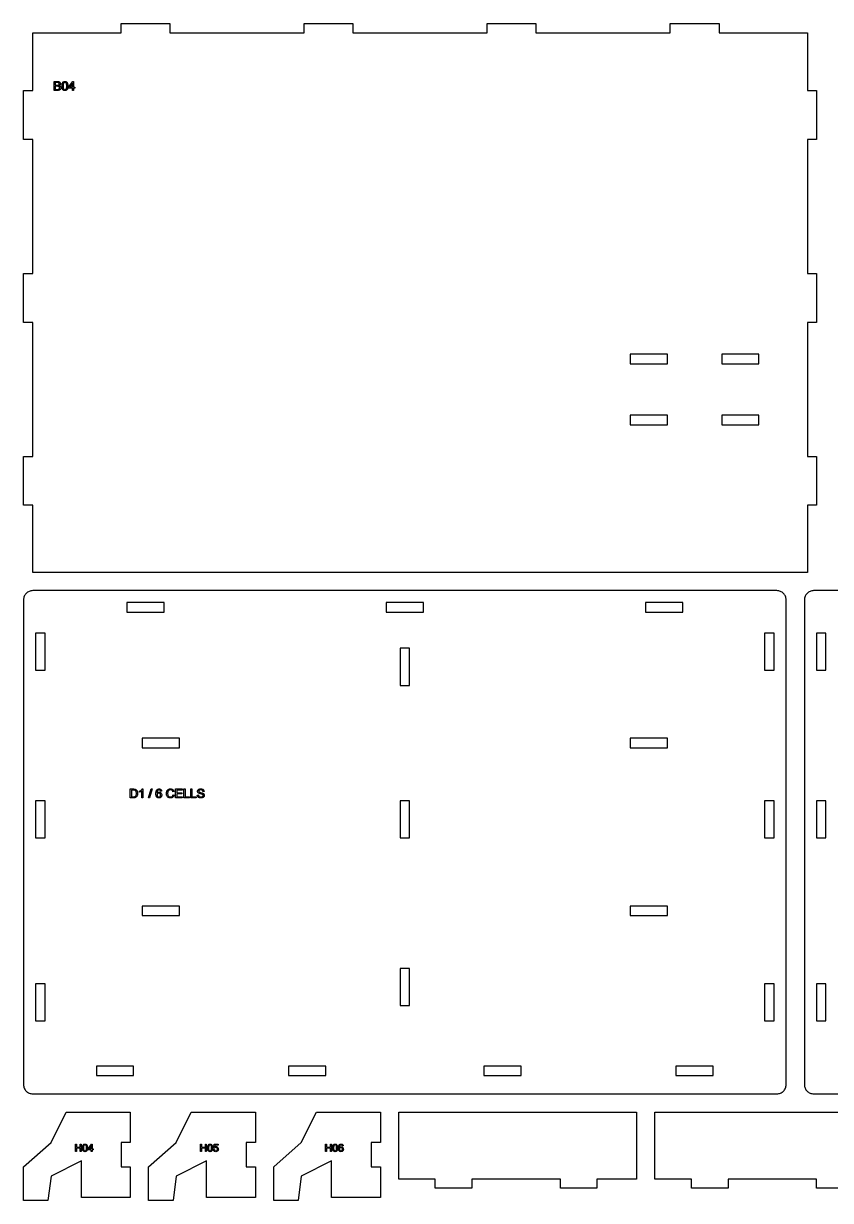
# Model space of a CAD drawing. Header units: millimetres. Extents: x 6 to 580, y -392 to -6.
# Drawn here: x 6 to 270.5, y -392 to -6 of the extents above; entities that cross this region are included whole.
import ezdxf

# ---------------------------------------------------------------- set-up
doc = ezdxf.new("R2010")
doc.units = ezdxf.units.MM
for name, color, linetype in [('cut_inner', 7, 'Continuous'), ('cut_outer', 7, 'Continuous'), ('engrave', 5, 'Continuous')]:
    doc.layers.add(name, color=color, linetype=linetype)

msp = doc.modelspace()

# ---------------------------------------------------------------- linework, layer by layer
at = {"layer": 'cut_inner'}
for points in [[(204.9, -117.58), (217.1, -117.58), (217.1, -114.42), (204.9, -114.42)], [(234.9, -117.58), (247.1, -117.58), (247.1, -114.42), (234.9, -114.42)], [(204.9, -137.57), (217.1, -137.57), (217.1, -134.43), (204.9, -134.43)], [(234.9, -137.57), (247.1, -137.57), (247.1, -134.43), (234.9, -134.43)], [(39.9, -199.07), (52.1, -199.07), (52.1, -195.93), (39.9, -195.93)], [(124.9, -199.07), (137.1, -199.07), (137.1, -195.93), (124.9, -195.93)], [(209.9, -199.07), (222.1, -199.07), (222.1, -195.93), (209.9, -195.93)], [(9.93, -218.1), (13.07, -218.1), (13.07, -205.9), (9.93, -205.9)], [(248.93, -218.1), (252.07, -218.1), (252.07, -205.9), (248.93, -205.9)], [(265.93, -218.1), (269.07, -218.1), (269.07, -205.9), (265.93, -205.9)], [(129.43, -223.1), (132.57, -223.1), (132.57, -210.9), (129.43, -210.9)], [(44.9, -243.57), (57.1, -243.57), (57.1, -240.43), (44.9, -240.43)], [(204.9, -243.57), (217.1, -243.57), (217.1, -240.43), (204.9, -240.43)], [(9.93, -273.1), (13.07, -273.1), (13.07, -260.9), (9.93, -260.9)], [(129.43, -273.1), (132.57, -273.1), (132.57, -260.9), (129.43, -260.9)], [(248.93, -273.1), (252.07, -273.1), (252.07, -260.9), (248.93, -260.9)], [(265.93, -273.1), (269.07, -273.1), (269.07, -260.9), (265.93, -260.9)], [(44.9, -298.57), (57.1, -298.57), (57.1, -295.43), (44.9, -295.43)], [(204.9, -298.57), (217.1, -298.57), (217.1, -295.43), (204.9, -295.43)], [(129.43, -328.1), (132.57, -328.1), (132.57, -315.9), (129.43, -315.9)], [(9.93, -333.1), (13.07, -333.1), (13.07, -320.9), (9.93, -320.9)], [(248.93, -333.1), (252.07, -333.1), (252.07, -320.9), (248.93, -320.9)], [(265.93, -333.1), (269.07, -333.1), (269.07, -320.9), (265.93, -320.9)], [(29.9, -351.07), (42.1, -351.07), (42.1, -347.93), (29.9, -347.93)], [(92.9, -351.07), (105.1, -351.07), (105.1, -347.93), (92.9, -347.93)], [(156.9, -351.07), (169.1, -351.07), (169.1, -347.93), (156.9, -347.93)], [(219.9, -351.07), (232.1, -351.07), (232.1, -347.93), (219.9, -347.93)]]:
    msp.add_lwpolyline(points, close=True, dxfattribs=at)
at = {"layer": 'cut_outer'}
for points in [[(9, -148), (9, -104), (6, -104), (6, -88), (9, -88), (9, -44), (6, -44), (6, -28), (9, -28), (9, -9), (38, -9), (38, -6), (54, -6), (54, -9), (98, -9), (98, -6), (114, -6), (114, -9), (158, -9), (158, -6), (174, -6), (174, -9), (218, -9), (218, -6), (234, -6), (234, -9), (263, -9), (263, -28), (266, -28), (266, -44), (263, -44), (263, -88), (266, -88), (266, -104), (263, -104), (263, -148), (266, -148), (266, -164), (263, -164), (263, -186), (9, -186), (9, -164), (6, -164), (6, -148)], [(9, -357), (253, -357), (253.29, -356.99), (253.59, -356.94), (253.87, -356.87), (254.15, -356.77), (254.41, -356.65), (254.67, -356.49), (254.9, -356.32), (255.12, -356.12), (255.32, -355.9), (255.49, -355.67), (255.65, -355.41), (255.77, -355.15), (255.87, -354.87), (255.94, -354.59), (255.99, -354.29), (256, -354), (256, -195), (255.99, -194.71), (255.94, -194.41), (255.87, -194.13), (255.77, -193.85), (255.65, -193.59), (255.49, -193.33), (255.32, -193.1), (255.12, -192.88), (254.9, -192.68), (254.67, -192.51), (254.41, -192.35), (254.15, -192.23), (253.87, -192.13), (253.59, -192.06), (253.29, -192.01), (253, -192), (9, -192), (8.71, -192.01), (8.41, -192.06), (8.13, -192.13), (7.85, -192.23), (7.59, -192.35), (7.33, -192.51), (7.1, -192.68), (6.88, -192.88), (6.68, -193.1), (6.51, -193.33), (6.35, -193.59), (6.23, -193.85), (6.13, -194.13), (6.06, -194.41), (6.01, -194.71), (6, -195), (6, -354), (6.01, -354.29), (6.06, -354.59), (6.13, -354.87), (6.23, -355.15), (6.35, -355.41), (6.51, -355.67), (6.68, -355.9), (6.88, -356.12), (7.1, -356.32), (7.33, -356.49), (7.59, -356.65), (7.85, -356.77), (8.13, -356.87), (8.41, -356.94), (8.71, -356.99), (9, -357)], [(41, -391), (38, -391), (25, -391), (25, -379), (15, -384), (14, -392), (6, -392), (6, -381), (15, -373), (20, -363), (38, -363), (41, -363), (41, -373), (38, -373), (38, -379), (38, -381), (41, -381)], [(82, -391), (79, -391), (66, -391), (66, -379), (56, -384), (55, -392), (47, -392), (47, -381), (56, -373), (61, -363), (79, -363), (82, -363), (82, -373), (79, -373), (79, -379), (79, -381), (82, -381)], [(123, -391), (120, -391), (107, -391), (107, -379), (97, -384), (96, -392), (88, -392), (88, -381), (97, -373), (102, -363), (120, -363), (123, -363), (123, -373), (120, -373), (120, -379), (120, -381), (123, -381)], [(153, -388), (141, -388), (141, -385), (129, -385), (129, -363), (207, -363), (207, -385), (194, -385), (194, -388), (182, -388), (182, -385), (153, -385)], [(237, -388), (225, -388), (225, -385), (213, -385), (213, -363), (291, -363), (291, -385), (278, -385), (278, -388), (266, -388), (266, -385), (237, -385)]]:
    msp.add_lwpolyline(points, close=True, dxfattribs=at)
msp.add_lwpolyline([(509, -192), (265, -192), (264.71, -192.01), (264.41, -192.06), (264.13, -192.13), (263.85, -192.23), (263.59, -192.35), (263.33, -192.51), (263.1, -192.68), (262.88, -192.88), (262.68, -193.1), (262.51, -193.33), (262.35, -193.59), (262.23, -193.85), (262.13, -194.13), (262.06, -194.41), (262.01, -194.71), (262, -195), (262, -354), (262.01, -354.29), (262.06, -354.59), (262.13, -354.87), (262.23, -355.15), (262.35, -355.41), (262.51, -355.67), (262.68, -355.9), (262.88, -356.12), (263.1, -356.32), (263.33, -356.49), (263.59, -356.65), (263.85, -356.77), (264.13, -356.87), (264.41, -356.94), (264.71, -356.99), (265, -357), (265, -357), (509, -357)], dxfattribs=at)
at = {"layer": 'engrave'}
for points in [[(16, -27.95), (16, -25.01), (17.1, -25.01), (17.26, -25.02), (17.41, -25.03), (17.53, -25.06), (17.64, -25.1), (17.74, -25.15), (17.82, -25.21), (17.9, -25.29), (17.96, -25.38), (18.01, -25.47), (18.05, -25.57), (18.07, -25.66), (18.08, -25.76), (18.07, -25.86), (18.05, -25.95), (18.02, -26.03), (17.97, -26.12), (17.92, -26.2), (17.85, -26.27), (17.76, -26.33), (17.67, -26.39), (17.79, -26.43), (17.9, -26.49), (18, -26.57), (18.08, -26.65), (18.14, -26.75), (18.18, -26.86), (18.21, -26.97), (18.22, -27.1), (18.21, -27.2), (18.2, -27.3), (18.17, -27.39), (18.13, -27.48), (18.03, -27.64), (17.98, -27.7), (17.92, -27.76), (17.77, -27.84), (17.59, -27.9), (17.38, -27.94), (17.12, -27.95), (16, -27.95)], [(16.39, -26.25), (17.02, -26.25), (17.25, -26.24), (17.39, -26.21), (17.46, -26.19), (17.52, -26.15), (17.58, -26.11), (17.62, -26.07), (17.65, -26.01), (17.67, -25.95), (17.69, -25.88), (17.69, -25.81), (17.68, -25.67), (17.62, -25.55), (17.58, -25.5), (17.54, -25.46), (17.48, -25.42), (17.42, -25.4), (17.25, -25.37), (16.98, -25.36), (16.39, -25.36), (16.39, -26.25)], [(16.39, -27.6), (17.12, -27.6), (17.38, -27.59), (17.51, -27.56), (17.61, -27.51), (17.69, -27.44), (17.76, -27.35), (17.8, -27.23), (17.82, -27.1), (17.81, -27.02), (17.79, -26.94), (17.77, -26.88), (17.73, -26.81), (17.69, -26.76), (17.63, -26.71), (17.57, -26.67), (17.5, -26.64), (17.32, -26.61), (17.07, -26.59), (16.39, -26.59), (16.39, -27.6)], [(18.61, -26.5), (18.61, -26.25), (18.63, -26.03), (18.67, -25.83), (18.71, -25.66), (18.77, -25.51), (18.85, -25.38), (18.93, -25.27), (19.03, -25.17), (19.15, -25.1), (19.27, -25.04), (19.41, -25.01), (19.57, -25), (19.68, -25.01), (19.79, -25.02), (19.89, -25.05), (19.98, -25.1), (20.07, -25.15), (20.14, -25.21), (20.21, -25.29), (20.27, -25.37), (20.33, -25.46), (20.38, -25.57), (20.46, -25.81), (20.49, -25.95), (20.51, -26.11), (20.52, -26.5), (20.52, -26.75), (20.5, -26.97), (20.46, -27.16), (20.42, -27.34), (20.36, -27.49), (20.28, -27.62), (20.2, -27.73), (20.1, -27.83), (19.99, -27.9), (19.86, -27.96), (19.72, -27.99), (19.57, -28), (19.46, -28), (19.36, -27.98), (19.27, -27.96), (19.19, -27.92), (19.11, -27.88), (19.03, -27.83), (18.96, -27.77), (18.9, -27.7), (18.83, -27.6), (18.77, -27.48), (18.72, -27.36), (18.68, -27.21), (18.65, -27.06), (18.63, -26.89), (18.61, -26.5)], [(18.98, -26.5), (18.99, -26.83), (19.02, -27.1), (19.07, -27.31), (19.11, -27.4), (19.15, -27.46), (19.24, -27.57), (19.34, -27.64), (19.45, -27.69), (19.57, -27.7), (19.68, -27.69), (19.79, -27.64), (19.89, -27.57), (19.98, -27.46), (20.02, -27.4), (20.06, -27.31), (20.11, -27.1), (20.14, -26.83), (20.15, -26.5), (20.14, -26.17), (20.11, -25.9), (20.06, -25.69), (20.02, -25.6), (19.98, -25.54), (19.89, -25.43), (19.79, -25.36), (19.68, -25.31), (19.56, -25.3), (19.44, -25.31), (19.34, -25.35), (19.24, -25.42), (19.16, -25.51), (19.12, -25.58), (19.08, -25.67), (19.02, -25.89), (18.99, -26.17), (18.98, -26.5)], [(22.05, -27.95), (22.05, -27.25), (20.77, -27.25), (20.77, -26.92), (22.11, -25.01), (22.41, -25.01), (22.41, -26.92), (22.8, -26.92), (22.8, -27.25), (22.41, -27.25), (22.41, -27.95), (22.05, -27.95)], [(22.05, -26.92), (22.05, -25.59), (21.13, -26.92), (22.05, -26.92)], [(41, -259.95), (41, -257.05), (42, -257.05), (42.3, -257.06), (42.52, -257.09), (42.64, -257.13), (42.75, -257.17), (42.85, -257.23), (42.94, -257.3), (43.05, -257.4), (43.14, -257.52), (43.22, -257.65), (43.28, -257.79), (43.33, -257.95), (43.37, -258.12), (43.39, -258.3), (43.4, -258.48), (43.39, -258.64), (43.38, -258.8), (43.36, -258.94), (43.32, -259.07), (43.23, -259.3), (43.18, -259.4), (43.12, -259.49), (43, -259.64), (42.86, -259.76), (42.7, -259.84), (42.51, -259.9), (42.29, -259.94), (42.05, -259.95), (41, -259.95)], [(41.38, -259.61), (42, -259.61), (42.26, -259.59), (42.45, -259.55), (42.6, -259.49), (42.71, -259.4), (42.78, -259.33), (42.84, -259.24), (42.88, -259.15), (42.93, -259.04), (42.96, -258.92), (42.98, -258.78), (43, -258.64), (43, -258.48), (42.99, -258.26), (42.97, -258.08), (42.92, -257.91), (42.85, -257.78), (42.77, -257.67), (42.69, -257.57), (42.59, -257.5), (42.49, -257.45), (42.4, -257.43), (42.29, -257.41), (41.99, -257.39), (41.38, -257.39), (41.38, -259.61)], [(45.12, -259.95), (44.77, -259.95), (44.77, -257.68), (44.62, -257.8), (44.43, -257.93), (44.23, -258.03), (44.06, -258.11), (44.06, -257.77), (44.2, -257.69), (44.34, -257.61), (44.46, -257.52), (44.58, -257.43), (44.68, -257.33), (44.77, -257.23), (44.84, -257.13), (44.89, -257.04), (45.12, -257.04), (45.12, -259.95)], [(46.99, -260), (47.84, -257), (48.12, -257), (47.28, -260), (46.99, -260)], [(51.26, -257.76), (50.91, -257.79), (50.85, -257.61), (50.81, -257.54), (50.77, -257.48), (50.7, -257.42), (50.61, -257.37), (50.52, -257.34), (50.42, -257.33), (50.34, -257.34), (50.26, -257.35), (50.19, -257.38), (50.12, -257.43), (50.04, -257.49), (49.97, -257.58), (49.91, -257.67), (49.85, -257.78), (49.81, -257.91), (49.78, -258.07), (49.76, -258.25), (49.75, -258.45), (49.82, -258.36), (49.9, -258.28), (49.98, -258.22), (50.07, -258.16), (50.16, -258.12), (50.26, -258.09), (50.36, -258.07), (50.46, -258.07), (50.63, -258.08), (50.79, -258.13), (50.93, -258.22), (51.06, -258.33), (51.17, -258.47), (51.25, -258.63), (51.3, -258.81), (51.31, -259.01), (51.31, -259.14), (51.28, -259.27), (51.25, -259.4), (51.2, -259.52), (51.13, -259.63), (51.06, -259.72), (50.97, -259.81), (50.87, -259.88), (50.77, -259.93), (50.65, -259.97), (50.53, -259.99), (50.41, -260), (50.3, -259.99), (50.19, -259.98), (50.09, -259.95), (50, -259.92), (49.91, -259.87), (49.83, -259.82), (49.75, -259.75), (49.68, -259.67), (49.61, -259.58), (49.56, -259.48), (49.51, -259.37), (49.47, -259.24), (49.44, -259.1), (49.42, -258.94), (49.4, -258.59), (49.4, -258.39), (49.42, -258.2), (49.44, -258.03), (49.48, -257.87), (49.52, -257.72), (49.57, -257.59), (49.64, -257.47), (49.71, -257.37), (49.78, -257.29), (49.86, -257.22), (49.94, -257.17), (50.03, -257.12), (50.12, -257.08), (50.22, -257.06), (50.33, -257.04), (50.44, -257.04), (50.6, -257.05), (50.75, -257.09), (50.88, -257.15), (51, -257.23), (51.1, -257.33), (51.18, -257.46), (51.23, -257.6), (51.26, -257.76)], [(49.81, -259.01), (49.83, -259.19), (49.89, -259.36), (49.93, -259.44), (49.98, -259.51), (50.04, -259.57), (50.1, -259.62), (50.18, -259.66), (50.25, -259.69), (50.32, -259.7), (50.4, -259.71), (50.51, -259.7), (50.61, -259.66), (50.7, -259.6), (50.79, -259.53), (50.86, -259.43), (50.91, -259.31), (50.94, -259.18), (50.95, -259.03), (50.94, -258.89), (50.91, -258.76), (50.86, -258.65), (50.79, -258.56), (50.7, -258.48), (50.61, -258.43), (50.5, -258.39), (50.39, -258.38), (50.27, -258.39), (50.16, -258.43), (50.06, -258.48), (49.98, -258.56), (49.9, -258.65), (49.85, -258.76), (49.82, -258.88), (49.81, -259.01)], [(55.01, -258.93), (55.39, -259.03), (55.32, -259.25), (55.22, -259.45), (55.1, -259.61), (54.96, -259.75), (54.79, -259.86), (54.61, -259.94), (54.41, -259.98), (54.19, -260), (53.97, -259.99), (53.77, -259.95), (53.59, -259.89), (53.43, -259.81), (53.29, -259.7), (53.17, -259.58), (53.07, -259.43), (52.98, -259.26), (52.91, -259.07), (52.87, -258.88), (52.84, -258.68), (52.83, -258.48), (52.84, -258.26), (52.87, -258.05), (52.93, -257.86), (53, -257.69), (53.1, -257.53), (53.21, -257.39), (53.34, -257.27), (53.49, -257.18), (53.66, -257.1), (53.83, -257.04), (54.01, -257.01), (54.2, -257), (54.41, -257.01), (54.6, -257.06), (54.77, -257.12), (54.93, -257.22), (55.07, -257.34), (55.18, -257.49), (55.27, -257.66), (55.34, -257.84), (54.97, -257.93), (54.91, -257.79), (54.84, -257.66), (54.76, -257.56), (54.67, -257.47), (54.57, -257.41), (54.46, -257.36), (54.33, -257.34), (54.19, -257.33), (54.03, -257.34), (53.88, -257.37), (53.75, -257.42), (53.63, -257.49), (53.53, -257.58), (53.44, -257.68), (53.37, -257.79), (53.31, -257.92), (53.27, -258.06), (53.25, -258.19), (53.23, -258.33), (53.22, -258.48), (53.23, -258.66), (53.25, -258.82), (53.28, -258.98), (53.33, -259.12), (53.39, -259.25), (53.47, -259.36), (53.56, -259.46), (53.67, -259.53), (53.78, -259.59), (53.9, -259.64), (54.03, -259.66), (54.16, -259.67), (54.31, -259.66), (54.46, -259.62), (54.59, -259.57), (54.71, -259.49), (54.81, -259.38), (54.89, -259.25), (54.96, -259.11), (55.01, -258.93)], [(55.87, -259.95), (55.87, -257.05), (57.97, -257.05), (57.97, -257.39), (56.26, -257.39), (56.26, -258.28), (57.86, -258.28), (57.86, -258.62), (56.26, -258.62), (56.26, -259.61), (58.04, -259.61), (58.04, -259.95), (55.87, -259.95)], [(58.55, -259.95), (58.55, -257.05), (58.94, -257.05), (58.94, -259.61), (60.37, -259.61), (60.37, -259.95), (58.55, -259.95)], [(60.81, -259.95), (60.81, -257.05), (61.19, -257.05), (61.19, -259.61), (62.62, -259.61), (62.62, -259.95), (60.81, -259.95)], [(62.95, -259.02), (63.31, -258.99), (63.33, -259.09), (63.35, -259.18), (63.39, -259.27), (63.43, -259.34), (63.48, -259.41), (63.55, -259.47), (63.63, -259.52), (63.72, -259.57), (63.82, -259.61), (63.93, -259.63), (64.04, -259.65), (64.16, -259.66), (64.37, -259.64), (64.55, -259.59), (64.63, -259.55), (64.7, -259.51), (64.76, -259.47), (64.8, -259.41), (64.84, -259.35), (64.86, -259.29), (64.88, -259.23), (64.89, -259.16), (64.88, -259.1), (64.87, -259.04), (64.84, -258.98), (64.81, -258.92), (64.76, -258.88), (64.7, -258.83), (64.54, -258.75), (64.36, -258.7), (64.03, -258.61), (63.69, -258.52), (63.47, -258.43), (63.37, -258.37), (63.29, -258.31), (63.22, -258.24), (63.16, -258.16), (63.11, -258.08), (63.08, -257.99), (63.06, -257.9), (63.06, -257.8), (63.06, -257.69), (63.09, -257.59), (63.13, -257.49), (63.18, -257.39), (63.25, -257.3), (63.33, -257.22), (63.43, -257.15), (63.55, -257.1), (63.67, -257.06), (63.8, -257.02), (63.93, -257.01), (64.08, -257), (64.23, -257.01), (64.38, -257.03), (64.52, -257.06), (64.65, -257.1), (64.76, -257.16), (64.86, -257.23), (64.95, -257.31), (65.03, -257.41), (65.08, -257.51), (65.13, -257.62), (65.16, -257.74), (65.17, -257.87), (64.8, -257.89), (64.78, -257.77), (64.74, -257.65), (64.68, -257.56), (64.6, -257.48), (64.5, -257.42), (64.39, -257.37), (64.25, -257.35), (64.09, -257.34), (63.93, -257.35), (63.79, -257.37), (63.68, -257.41), (63.59, -257.47), (63.52, -257.53), (63.47, -257.61), (63.44, -257.69), (63.43, -257.77), (63.43, -257.85), (63.45, -257.92), (63.49, -257.98), (63.54, -258.03), (63.62, -258.08), (63.74, -258.13), (63.91, -258.19), (64.12, -258.24), (64.51, -258.34), (64.76, -258.42), (64.88, -258.49), (64.98, -258.56), (65.07, -258.63), (65.13, -258.72), (65.19, -258.81), (65.23, -258.91), (65.25, -259.02), (65.26, -259.13), (65.25, -259.25), (65.22, -259.36), (65.18, -259.46), (65.12, -259.57), (65.05, -259.66), (64.96, -259.75), (64.86, -259.82), (64.74, -259.89), (64.61, -259.94), (64.48, -259.97), (64.33, -259.99), (64.18, -260), (63.99, -259.99), (63.82, -259.97), (63.66, -259.94), (63.52, -259.89), (63.4, -259.82), (63.29, -259.74), (63.19, -259.65), (63.11, -259.54), (63.04, -259.42), (62.99, -259.29), (62.96, -259.16), (62.95, -259.02)], [(23, -375.96), (23, -373.51), (23.32, -373.51), (23.32, -374.52), (24.6, -374.52), (24.6, -373.51), (24.92, -373.51), (24.92, -375.96), (24.6, -375.96), (24.6, -374.8), (23.32, -374.8), (23.32, -375.96), (23, -375.96)], [(25.34, -374.75), (25.34, -374.54), (25.36, -374.36), (25.39, -374.19), (25.43, -374.05), (25.48, -373.93), (25.54, -373.82), (25.61, -373.72), (25.69, -373.64), (25.79, -373.58), (25.89, -373.54), (26.01, -373.51), (26.14, -373.5), (26.23, -373.5), (26.32, -373.52), (26.4, -373.54), (26.48, -373.58), (26.55, -373.62), (26.62, -373.68), (26.68, -373.74), (26.73, -373.81), (26.81, -373.97), (26.88, -374.17), (26.92, -374.42), (26.93, -374.75), (26.93, -374.96), (26.91, -375.14), (26.88, -375.3), (26.85, -375.45), (26.8, -375.57), (26.74, -375.68), (26.66, -375.78), (26.58, -375.86), (26.49, -375.92), (26.38, -375.96), (26.26, -375.99), (26.14, -376), (25.97, -375.98), (25.82, -375.94), (25.69, -375.86), (25.58, -375.75), (25.52, -375.66), (25.47, -375.57), (25.43, -375.46), (25.4, -375.34), (25.35, -375.07), (25.34, -374.75)], [(25.65, -374.75), (25.66, -375.03), (25.68, -375.25), (25.73, -375.43), (25.79, -375.55), (25.86, -375.64), (25.95, -375.7), (26.04, -375.74), (26.14, -375.75), (26.24, -375.74), (26.33, -375.7), (26.41, -375.64), (26.48, -375.55), (26.55, -375.43), (26.59, -375.25), (26.62, -375.03), (26.63, -374.75), (26.62, -374.47), (26.59, -374.25), (26.55, -374.07), (26.48, -373.95), (26.41, -373.86), (26.33, -373.8), (26.23, -373.76), (26.13, -373.75), (26.03, -373.76), (25.95, -373.79), (25.87, -373.85), (25.8, -373.92), (25.73, -374.06), (25.69, -374.24), (25.66, -374.47), (25.65, -374.75)], [(28.2, -375.96), (28.2, -375.37), (27.14, -375.37), (27.14, -375.1), (28.26, -373.51), (28.5, -373.51), (28.5, -375.1), (28.84, -375.1), (28.84, -375.37), (28.5, -375.37), (28.5, -375.96), (28.2, -375.96)], [(28.2, -375.1), (28.2, -373.99), (27.44, -375.1), (28.2, -375.1)], [(64, -375.96), (64, -373.51), (64.32, -373.51), (64.32, -374.52), (65.6, -374.52), (65.6, -373.51), (65.92, -373.51), (65.92, -375.96), (65.6, -375.96), (65.6, -374.8), (64.32, -374.8), (64.32, -375.96), (64, -375.96)], [(66.34, -374.75), (66.34, -374.54), (66.36, -374.36), (66.39, -374.19), (66.43, -374.05), (66.48, -373.93), (66.54, -373.82), (66.61, -373.72), (66.69, -373.64), (66.79, -373.58), (66.89, -373.54), (67.01, -373.51), (67.14, -373.5), (67.23, -373.5), (67.32, -373.52), (67.4, -373.54), (67.48, -373.58), (67.55, -373.62), (67.62, -373.68), (67.68, -373.74), (67.73, -373.81), (67.81, -373.97), (67.88, -374.17), (67.92, -374.42), (67.93, -374.75), (67.93, -374.96), (67.91, -375.14), (67.88, -375.3), (67.85, -375.45), (67.8, -375.57), (67.74, -375.68), (67.66, -375.78), (67.58, -375.86), (67.49, -375.92), (67.38, -375.96), (67.26, -375.99), (67.14, -376), (66.97, -375.98), (66.82, -375.94), (66.69, -375.86), (66.58, -375.75), (66.52, -375.66), (66.47, -375.57), (66.43, -375.46), (66.4, -375.34), (66.35, -375.07), (66.34, -374.75)], [(66.65, -374.75), (66.66, -375.03), (66.68, -375.25), (66.73, -375.43), (66.79, -375.55), (66.86, -375.64), (66.95, -375.7), (67.04, -375.74), (67.14, -375.75), (67.24, -375.74), (67.33, -375.7), (67.41, -375.64), (67.48, -375.55), (67.55, -375.43), (67.59, -375.25), (67.62, -375.03), (67.63, -374.75), (67.62, -374.47), (67.59, -374.25), (67.55, -374.07), (67.48, -373.95), (67.41, -373.86), (67.33, -373.8), (67.23, -373.76), (67.13, -373.75), (67.03, -373.76), (66.95, -373.79), (66.87, -373.85), (66.8, -373.92), (66.73, -374.06), (66.69, -374.24), (66.66, -374.47), (66.65, -374.75)], [(68.24, -375.32), (68.56, -375.29), (68.58, -375.4), (68.61, -375.49), (68.66, -375.57), (68.72, -375.64), (68.79, -375.69), (68.86, -375.72), (68.94, -375.75), (69.03, -375.75), (69.13, -375.74), (69.23, -375.71), (69.31, -375.66), (69.39, -375.59), (69.46, -375.5), (69.51, -375.4), (69.54, -375.28), (69.54, -375.15), (69.54, -375.03), (69.51, -374.92), (69.46, -374.83), (69.4, -374.75), (69.32, -374.68), (69.23, -374.64), (69.13, -374.61), (69.02, -374.6), (68.88, -374.62), (68.76, -374.67), (68.66, -374.74), (68.58, -374.84), (68.29, -374.8), (68.53, -373.54), (69.75, -373.54), (69.75, -373.83), (68.77, -373.83), (68.64, -374.49), (68.75, -374.42), (68.87, -374.37), (68.98, -374.34), (69.1, -374.34), (69.26, -374.35), (69.4, -374.39), (69.53, -374.46), (69.64, -374.56), (69.74, -374.68), (69.81, -374.81), (69.85, -374.96), (69.86, -375.13), (69.85, -375.29), (69.81, -375.44), (69.75, -375.58), (69.67, -375.7), (69.61, -375.77), (69.54, -375.83), (69.47, -375.88), (69.39, -375.93), (69.31, -375.96), (69.22, -375.98), (69.03, -376), (68.87, -375.99), (68.72, -375.95), (68.59, -375.89), (68.48, -375.81), (68.39, -375.71), (68.32, -375.6), (68.27, -375.46), (68.24, -375.32)], [(105, -375.96), (105, -373.51), (105.32, -373.51), (105.32, -374.52), (106.6, -374.52), (106.6, -373.51), (106.92, -373.51), (106.92, -375.96), (106.6, -375.96), (106.6, -374.8), (105.32, -374.8), (105.32, -375.96), (105, -375.96)], [(107.34, -374.75), (107.34, -374.54), (107.36, -374.36), (107.39, -374.19), (107.43, -374.05), (107.48, -373.93), (107.54, -373.82), (107.61, -373.72), (107.69, -373.64), (107.79, -373.58), (107.89, -373.54), (108.01, -373.51), (108.14, -373.5), (108.23, -373.5), (108.32, -373.52), (108.4, -373.54), (108.48, -373.58), (108.55, -373.62), (108.62, -373.68), (108.68, -373.74), (108.73, -373.81), (108.81, -373.97), (108.88, -374.17), (108.92, -374.42), (108.93, -374.75), (108.93, -374.96), (108.91, -375.14), (108.88, -375.3), (108.85, -375.45), (108.8, -375.57), (108.74, -375.68), (108.66, -375.78), (108.58, -375.86), (108.49, -375.92), (108.38, -375.96), (108.26, -375.99), (108.14, -376), (107.97, -375.98), (107.82, -375.94), (107.69, -375.86), (107.58, -375.75), (107.52, -375.66), (107.47, -375.57), (107.43, -375.46), (107.4, -375.34), (107.35, -375.07), (107.34, -374.75)], [(107.65, -374.75), (107.66, -375.03), (107.68, -375.25), (107.73, -375.43), (107.79, -375.55), (107.86, -375.64), (107.95, -375.7), (108.04, -375.74), (108.14, -375.75), (108.24, -375.74), (108.33, -375.7), (108.41, -375.64), (108.48, -375.55), (108.55, -375.43), (108.59, -375.25), (108.62, -375.03), (108.63, -374.75), (108.62, -374.47), (108.59, -374.25), (108.55, -374.07), (108.48, -373.95), (108.41, -373.86), (108.33, -373.8), (108.23, -373.76), (108.13, -373.75), (108.03, -373.76), (107.95, -373.79), (107.87, -373.85), (107.8, -373.92), (107.73, -374.06), (107.69, -374.24), (107.66, -374.47), (107.65, -374.75)], [(110.8, -374.11), (110.5, -374.13), (110.45, -373.98), (110.39, -373.88), (110.32, -373.82), (110.25, -373.78), (110.17, -373.76), (110.09, -373.75), (110.02, -373.75), (109.95, -373.77), (109.89, -373.79), (109.83, -373.83), (109.77, -373.89), (109.71, -373.95), (109.66, -374.04), (109.61, -374.13), (109.57, -374.24), (109.55, -374.37), (109.53, -374.52), (109.53, -374.7), (109.58, -374.62), (109.65, -374.55), (109.72, -374.5), (109.79, -374.45), (109.87, -374.42), (109.95, -374.39), (110.04, -374.38), (110.12, -374.37), (110.26, -374.38), (110.4, -374.43), (110.52, -374.49), (110.63, -374.59), (110.72, -374.71), (110.79, -374.84), (110.83, -375), (110.84, -375.16), (110.84, -375.28), (110.82, -375.39), (110.79, -375.49), (110.74, -375.59), (110.69, -375.68), (110.63, -375.77), (110.55, -375.84), (110.47, -375.89), (110.38, -375.94), (110.29, -375.97), (110.18, -375.99), (110.08, -376), (109.9, -375.98), (109.74, -375.93), (109.59, -375.84), (109.46, -375.72), (109.41, -375.65), (109.36, -375.56), (109.32, -375.47), (109.29, -375.36), (109.24, -375.11), (109.23, -374.81), (109.24, -374.48), (109.26, -374.33), (109.29, -374.2), (109.33, -374.08), (109.37, -373.97), (109.43, -373.87), (109.49, -373.78), (109.61, -373.66), (109.68, -373.61), (109.76, -373.57), (109.92, -373.52), (110.11, -373.5), (110.24, -373.51), (110.37, -373.54), (110.48, -373.59), (110.58, -373.66), (110.66, -373.75), (110.73, -373.85), (110.77, -373.97), (110.8, -374.11)], [(109.57, -375.16), (109.59, -375.32), (109.64, -375.46), (109.67, -375.53), (109.72, -375.59), (109.77, -375.64), (109.82, -375.68), (109.94, -375.73), (110.07, -375.75), (110.16, -375.74), (110.25, -375.71), (110.33, -375.67), (110.4, -375.6), (110.46, -375.52), (110.5, -375.42), (110.53, -375.31), (110.54, -375.18), (110.53, -375.06), (110.5, -374.95), (110.46, -374.86), (110.4, -374.78), (110.33, -374.72), (110.25, -374.67), (110.16, -374.64), (110.06, -374.64), (109.96, -374.64), (109.87, -374.67), (109.79, -374.72), (109.71, -374.78), (109.65, -374.86), (109.61, -374.95), (109.58, -375.05), (109.57, -375.16)]]:
    msp.add_lwpolyline(points, close=True, dxfattribs=at)

doc.saveas('drawing.dxf')
